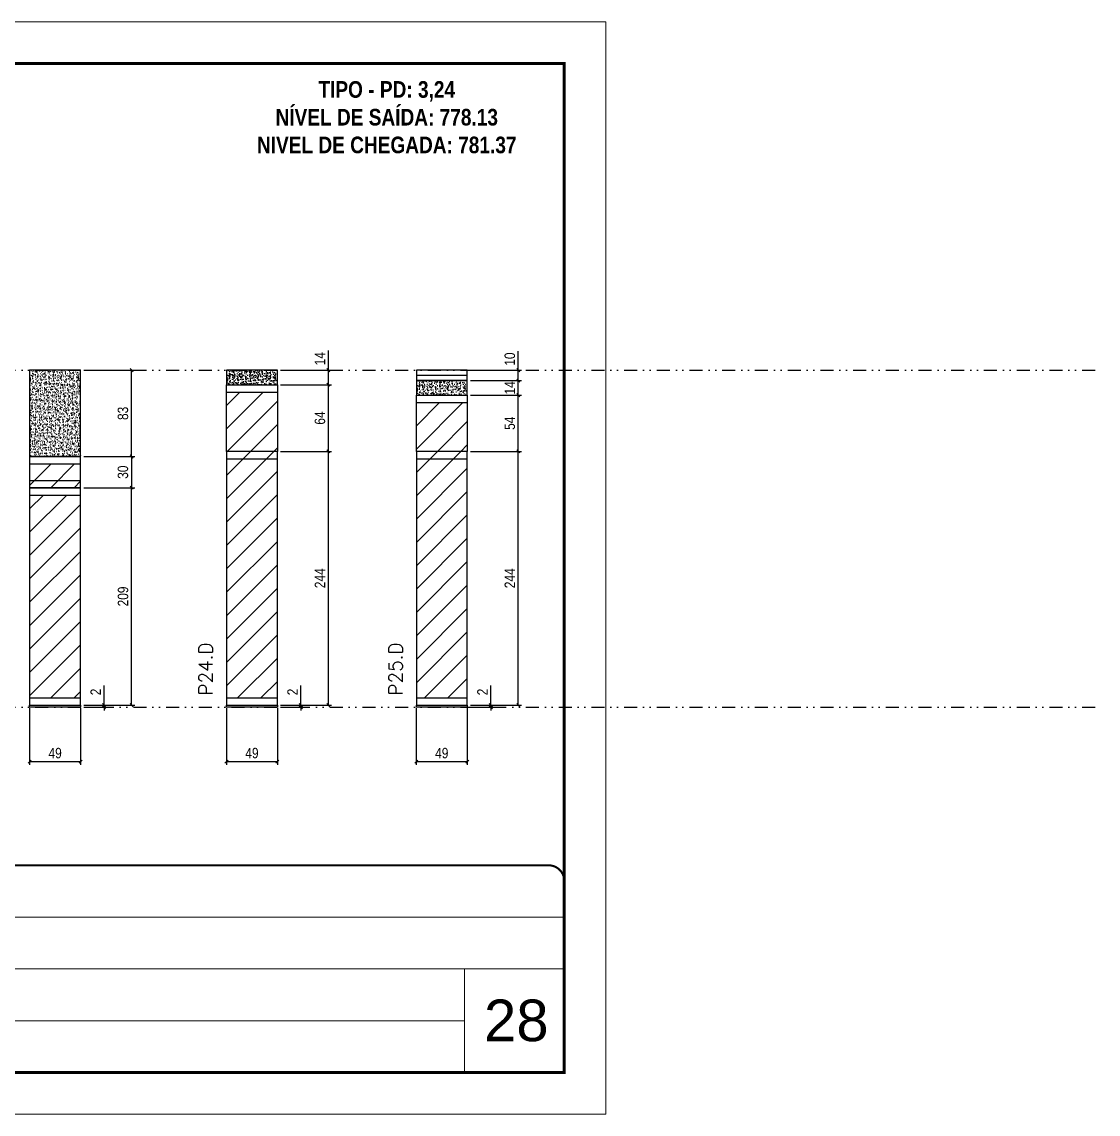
# Model space of a CAD drawing. Extents: x 13770 to 23315, y 867 to 16997.
# Drawn here: x 20078 to 21113, y 8907 to 9957 of the extents above; entities that cross this region are included whole.
import ezdxf

# ---------------------------------------------------------------- set-up
doc = ezdxf.new("R2010")
doc.units = 0
for name, pattern in [('CONTINUO', [0]), ('DASHED', [0.75, 0.5, -0.25]), ('DIVIDE2', [0.625, 0.25, -0.125, 0, -0.125, 0, -0.125])]:
    doc.linetypes.add(name, pattern=pattern)
for name, color, linetype, lineweight in [('CARIMBO', 255, 'Continuous', 9), ('Folhas', 255, 'Continuous', 9), ('Hachura', 251, 'Continuous', 9), ('SARRAFO DE PRESSAO', 251, 'DASHED', 9), ('Texto Seção', 7, 'Continuous', 15)]:
    doc.layers.add(name, color=color, linetype=linetype, lineweight=lineweight)
for name, color, linetype in [('COTA', 241, 'Continuous'), ('NOMENCLATURA', 7, 'Continuous'), ('Nível', 160, 'Continuous'), ('Painéis', 200, 'Continuous'), ('SARR_2.2x7', 40, 'Continuous'), ('SARR_7x10', 140, 'Continuous')]:
    doc.layers.add(name, color=color, linetype=linetype)
doc.styles.add('ARIAL', font='arial.ttf')
doc.styles.add('COTA TECNICA', font='techl___.ttf', dxfattribs={"height": 10})
doc.styles.add('COTA TECNICA-50', font='techl___.ttf', dxfattribs={"height": 10})
doc.styles.add('REGUA-120', font='ROMANS.shx', dxfattribs={"height": 15})
doc.styles.add('ROMANC', font='techb___.ttf', dxfattribs={"height": 2.5})
doc.styles.add('Tecnologia', font='')
doc.styles.get('Tecnologia').set_extended_font_data('Forgotten Futurist')
doc.dimstyles.new('COTA PAINEL-50', dxfattribs={"dimtxt": 10, "dimasz": 3, "dimexe": 3, "dimexo": 3, "dimgap": 3, "dimtad": 1, "dimdec": 1, "dimzin": 12, "dimdsep": 46, "dimtxsty": 'COTA TECNICA-50', "dimblk1": 'OBLIQUE', "dimblk2": 'OBLIQUE', "dimsah": 1, "dimcen": 0.9, "dimclrd": 4, "dimclre": 4, "dimclrt": 240, "dimadec": 1, "dimazin": 3, "dimtfac": 1, "dimtdec": 1, "dimtmove": 0, "dimatfit": 3, "dimfxl": 1, "dimtolj": 1, "dimtzin": 12, "dimarcsym": 0})
doc.dimstyles.new('PAINEL', dxfattribs={"dimtxt": 10, "dimasz": 3, "dimexe": 3, "dimexo": 3, "dimgap": 3, "dimtad": 1, "dimdec": 1, "dimzin": 12, "dimdsep": 46, "dimtxsty": 'COTA TECNICA', "dimblk1": 'OBLIQUE', "dimblk2": 'OBLIQUE', "dimsah": 1, "dimcen": 0.9, "dimclrd": 4, "dimclre": 4, "dimclrt": 240, "dimadec": 1, "dimazin": 3, "dimtfac": 1, "dimtdec": 1, "dimtmove": 0, "dimatfit": 3, "dimfxl": 1, "dimtolj": 1, "dimtzin": 12, "dimarcsym": 0})

# ---------------------------------------------------------------- blocks, each defined once
blk = doc.blocks.new('9999999999')
at = {"color": 30, "linetype": 'CONTINUO'}
for p, q in [((98564.6, 34230.2), (98564.6, 34429.4)), ((98564.6, 34379.6), (99584, 34379.6)), ((98564.6, 34329.8), (99488, 34329.8)), ((99584, 34329.8), (99488, 34329.8)), ((99488, 34329.8), (99488, 34230.2)), ((98564.6, 34280), (99488, 34280))]:
    blk.add_line(p, q, dxfattribs=at)
at = {"color": 30, "linetype": 'CONTINUO', "const_width": 2}
blk.add_lwpolyline([(99584, 34230.2), (99584, 34414.4, 0.414214), (99569, 34429.4), (98229, 34429.4, 0.414214), (98214, 34414.4), (98214, 34245.2, 0.414214), (98229, 34230.2), (99584, 34230.2)], format="xyb", dxfattribs=at)
at = {"layer": 'Folhas'}
blk.add_lwpolyline([(98139, 34190.2), (99624, 34190.2), (99624, 35240.2), (98139, 35240.2)], close=True, dxfattribs=at)
at = {"layer": 'Folhas', "color": 30, "const_width": 3}
blk.add_lwpolyline([(98214, 34230.2), (99584, 34230.2), (99584, 35200.2), (98214, 35200.2)], close=True, dxfattribs=at)
at = {"color": 7, "linetype": 'Continuous', "ltscale": 5, "style": 'ARIAL'}
for s, height, p in [('SCHWARTZ', 15.48, (98837.7, 34393.1)), ('GWT', 15.48, (98837.7, 34343.3)), ('5°PAVIMENTO', 15.483, (98837.7, 34293.5)), ('NOVA SISTEMAS CONSTRUTIVOS', 11.059, (98263.2, 34267.2)), ('PILARES', 15.48, (98837.7, 34243.7))]:
    blk.add_text(s, height=height, dxfattribs=at).set_placement(p)
at = {"layer": 'Folhas', "color": 7, "style": 'Tecnologia', "width": 1.5}
for s, p in [('CLIENTE:', (98573.7, 34397.2)), ('OBRA:', (98573.7, 34347.3)), ('PAVIMENTO:', (98573.7, 34297.5)), ('PROJETO:', (98573.7, 34247.7))]:
    blk.add_text(s, height=14, dxfattribs=at).set_placement(p)
blk = doc.blocks.new('_Oblique')
at = {"color": 0, "linetype": 'ByBlock', "lineweight": -2}
blk.add_line((-0.5, -0.5), (0.5, 0.5), dxfattribs=at)
blk = doc.blocks.new('*D516')
at = {"layer": 'COTA', "color": 4, "lineweight": -2, "transparency": 16777216}
for p, q in [((20085.6, 9297.2), (20085.6, 9243)), ((20134.6, 9297.2), (20134.6, 9243)), ((20085.6, 9246), (20134.6, 9246))]:
    blk.add_line(p, q, dxfattribs=at)
at = {"layer": 'Defpoints', "color": 0, "transparency": 16777216}
for p in [(20085.6, 9300.2), (20134.6, 9300.2), (20134.6, 9246)]:
    blk.add_point(p, dxfattribs=at)
at = {"layer": 'COTA', "color": 4, "lineweight": -2, "transparency": 16777216, "xscale": 3, "yscale": 3, "zscale": 3, "rotation": 180}
blk.add_blockref('_Oblique', (20085.6, 9246), dxfattribs=at)
at = {"layer": 'COTA', "color": 4, "lineweight": -2, "transparency": 16777216, "xscale": 3, "yscale": 3, "zscale": 3}
blk.add_blockref('_Oblique', (20134.6, 9246), dxfattribs=at)
at = {"layer": 'COTA', "color": 240, "transparency": 16777216, "insert": (20110.1, 9254.1), "char_height": 10, "attachment_point": 5, "style": 'COTA TECNICA'}
blk.add_mtext('\\A1;49', dxfattribs=at)
blk = doc.blocks.new('*D517')
at = {"layer": 'COTA', "color": 4, "lineweight": -2, "transparency": 16777216}
for p, q in [((20157.1, 9300.2), (20157.1, 9319)), ((20137.6, 9300.2), (20160.1, 9300.2)), ((20137.6, 9298.2), (20160.1, 9298.2)), ((20157.1, 9298.2), (20157.1, 9300.2)), ((20157.1, 9298.2), (20157.1, 9295.2))]:
    blk.add_line(p, q, dxfattribs=at)
at = {"layer": 'Defpoints', "color": 0, "transparency": 16777216}
for p in [(20134.6, 9300.2), (20134.6, 9298.2), (20157.1, 9298.2)]:
    blk.add_point(p, dxfattribs=at)
at = {"layer": 'COTA', "color": 4, "lineweight": -2, "transparency": 16777216, "xscale": 3, "yscale": 3, "zscale": 3}
for p, rotation in [((20157.1, 9300.2), 270), ((20157.1, 9298.2), 90)]:
    blk.add_blockref('_Oblique', p, dxfattribs=dict(at, rotation=rotation))
at = {"layer": 'COTA', "color": 240, "transparency": 16777216, "insert": (20149.1, 9312.9), "char_height": 10, "attachment_point": 5, "rotation": 90, "style": 'COTA TECNICA-50'}
blk.add_mtext('\\A1;2', dxfattribs=at)
blk = doc.blocks.new('*D518')
at = {"layer": 'COTA', "color": 4, "lineweight": -2, "transparency": 16777216}
for p, q in [((20137.6, 9622.2), (20186.6, 9622.2)), ((20183.6, 9539.2), (20183.6, 9622.2)), ((20137.6, 9539.2), (20186.6, 9539.2))]:
    blk.add_line(p, q, dxfattribs=at)
at = {"layer": 'Defpoints', "color": 0, "transparency": 16777216}
for p in [(20134.6, 9622.2), (20183.6, 9622.2), (20134.6, 9539.2)]:
    blk.add_point(p, dxfattribs=at)
at = {"layer": 'COTA', "color": 4, "lineweight": -2, "transparency": 16777216, "xscale": 3, "yscale": 3, "zscale": 3}
for p, rotation in [((20183.6, 9622.2), 90), ((20183.6, 9539.2), 270)]:
    blk.add_blockref('_Oblique', p, dxfattribs=dict(at, rotation=rotation))
at = {"layer": 'COTA', "color": 240, "transparency": 16777216, "insert": (20175.3, 9580.7), "char_height": 10, "attachment_point": 5, "rotation": 90, "style": 'COTA TECNICA'}
blk.add_mtext('\\A1;83', dxfattribs=at)
blk = doc.blocks.new('*D523')
at = {"layer": 'COTA', "color": 4, "lineweight": -2, "transparency": 16777216}
for p, q in [((20137.6, 9509.2), (20186.6, 9509.2)), ((20183.6, 9300.2), (20183.6, 9509.2)), ((20137.6, 9300.2), (20186.6, 9300.2))]:
    blk.add_line(p, q, dxfattribs=at)
at = {"layer": 'Defpoints', "color": 0, "transparency": 16777216}
for p in [(20134.6, 9509.2), (20183.6, 9509.2), (20134.6, 9300.2)]:
    blk.add_point(p, dxfattribs=at)
at = {"layer": 'COTA', "color": 4, "lineweight": -2, "transparency": 16777216, "xscale": 3, "yscale": 3, "zscale": 3}
for p, rotation in [((20183.6, 9509.2), 90), ((20183.6, 9300.2), 270)]:
    blk.add_blockref('_Oblique', p, dxfattribs=dict(at, rotation=rotation))
at = {"layer": 'COTA', "color": 240, "transparency": 16777216, "insert": (20175.4, 9404.7), "char_height": 10, "attachment_point": 5, "rotation": 90, "style": 'COTA TECNICA'}
blk.add_mtext('\\A1;209', dxfattribs=at)
blk = doc.blocks.new('*D519')
at = {"layer": 'COTA', "color": 4, "lineweight": -2, "transparency": 16777216}
for p, q in [((20274.8, 9297.2), (20274.8, 9243)), ((20323.8, 9297.2), (20323.8, 9243)), ((20274.8, 9246), (20323.8, 9246))]:
    blk.add_line(p, q, dxfattribs=at)
at = {"layer": 'Defpoints', "color": 0, "transparency": 16777216}
for p in [(20274.8, 9300.2), (20323.8, 9300.2), (20323.8, 9246)]:
    blk.add_point(p, dxfattribs=at)
at = {"layer": 'COTA', "color": 4, "lineweight": -2, "transparency": 16777216, "xscale": 3, "yscale": 3, "zscale": 3, "rotation": 180}
blk.add_blockref('_Oblique', (20274.8, 9246), dxfattribs=at)
at = {"layer": 'COTA', "color": 4, "lineweight": -2, "transparency": 16777216, "xscale": 3, "yscale": 3, "zscale": 3}
blk.add_blockref('_Oblique', (20323.8, 9246), dxfattribs=at)
at = {"layer": 'COTA', "color": 240, "transparency": 16777216, "insert": (20299.3, 9254.1), "char_height": 10, "attachment_point": 5, "style": 'COTA TECNICA'}
blk.add_mtext('\\A1;49', dxfattribs=at)
blk = doc.blocks.new('*D520')
at = {"layer": 'COTA', "color": 4, "lineweight": -2, "transparency": 16777216}
for p, q in [((20346.3, 9300.2), (20346.3, 9319)), ((20326.8, 9300.2), (20349.3, 9300.2)), ((20326.8, 9298.2), (20349.3, 9298.2)), ((20346.3, 9298.2), (20346.3, 9300.2)), ((20346.3, 9298.2), (20346.3, 9295.2))]:
    blk.add_line(p, q, dxfattribs=at)
at = {"layer": 'Defpoints', "color": 0, "transparency": 16777216}
for p in [(20323.8, 9300.2), (20323.8, 9298.2), (20346.3, 9298.2)]:
    blk.add_point(p, dxfattribs=at)
at = {"layer": 'COTA', "color": 4, "lineweight": -2, "transparency": 16777216, "xscale": 3, "yscale": 3, "zscale": 3}
for p, rotation in [((20346.3, 9300.2), 270), ((20346.3, 9298.2), 90)]:
    blk.add_blockref('_Oblique', p, dxfattribs=dict(at, rotation=rotation))
at = {"layer": 'COTA', "color": 240, "transparency": 16777216, "insert": (20338.3, 9312.9), "char_height": 10, "attachment_point": 5, "rotation": 90, "style": 'COTA TECNICA-50'}
blk.add_mtext('\\A1;2', dxfattribs=at)
blk = doc.blocks.new('*D521')
at = {"layer": 'COTA', "color": 4, "lineweight": -2, "transparency": 16777216}
for p, q in [((20372.8, 9622.2), (20372.8, 9641.3)), ((20326.8, 9622.2), (20375.8, 9622.2)), ((20372.8, 9608.2), (20372.8, 9622.2)), ((20326.8, 9608.2), (20375.8, 9608.2))]:
    blk.add_line(p, q, dxfattribs=at)
at = {"layer": 'Defpoints', "color": 0, "transparency": 16777216}
for p in [(20323.8, 9622.2), (20372.8, 9622.2), (20323.8, 9608.2)]:
    blk.add_point(p, dxfattribs=at)
at = {"layer": 'COTA', "color": 4, "lineweight": -2, "transparency": 16777216, "xscale": 3, "yscale": 3, "zscale": 3}
for p, rotation in [((20372.8, 9622.2), 90), ((20372.8, 9608.2), 270)]:
    blk.add_blockref('_Oblique', p, dxfattribs=dict(at, rotation=rotation))
at = {"layer": 'COTA', "color": 240, "transparency": 16777216, "insert": (20364.7, 9633.2), "char_height": 10, "attachment_point": 5, "rotation": 90, "style": 'COTA TECNICA'}
blk.add_mtext('\\A1;14', dxfattribs=at)
blk = doc.blocks.new('*D524')
at = {"layer": 'COTA', "color": 4, "lineweight": -2, "transparency": 16777216}
for p, q in [((20326.8, 9544.2), (20375.8, 9544.2)), ((20372.8, 9300.2), (20372.8, 9544.2)), ((20326.8, 9300.2), (20375.8, 9300.2))]:
    blk.add_line(p, q, dxfattribs=at)
at = {"layer": 'Defpoints', "color": 0, "transparency": 16777216}
for p in [(20323.8, 9544.2), (20372.8, 9544.2), (20323.8, 9300.2)]:
    blk.add_point(p, dxfattribs=at)
at = {"layer": 'COTA', "color": 4, "lineweight": -2, "transparency": 16777216, "xscale": 3, "yscale": 3, "zscale": 3}
for p, rotation in [((20372.8, 9544.2), 90), ((20372.8, 9300.2), 270)]:
    blk.add_blockref('_Oblique', p, dxfattribs=dict(at, rotation=rotation))
at = {"layer": 'COTA', "color": 240, "transparency": 16777216, "insert": (20364.7, 9422.2), "char_height": 10, "attachment_point": 5, "rotation": 90, "style": 'COTA TECNICA'}
blk.add_mtext('\\A1;244', dxfattribs=at)
blk = doc.blocks.new('*D888')
at = {"layer": 'COTA', "color": 4, "lineweight": -2, "transparency": 16777216}
for p, q in [((20326.8, 9608.2), (20375.8, 9608.2)), ((20372.8, 9544.2), (20372.8, 9608.2)), ((20326.8, 9544.2), (20375.8, 9544.2))]:
    blk.add_line(p, q, dxfattribs=at)
at = {"layer": 'Defpoints', "color": 0, "transparency": 16777216}
for p in [(20323.8, 9608.2), (20372.8, 9608.2), (20323.8, 9544.2)]:
    blk.add_point(p, dxfattribs=at)
at = {"layer": 'COTA', "color": 4, "lineweight": -2, "transparency": 16777216, "xscale": 3, "yscale": 3, "zscale": 3}
for p, rotation in [((20372.8, 9608.2), 90), ((20372.8, 9544.2), 270)]:
    blk.add_blockref('_Oblique', p, dxfattribs=dict(at, rotation=rotation))
at = {"layer": 'COTA', "color": 240, "transparency": 16777216, "insert": (20364.7, 9576.2), "char_height": 10, "attachment_point": 5, "rotation": 90, "style": 'COTA TECNICA'}
blk.add_mtext('\\A1;64', dxfattribs=at)
blk = doc.blocks.new('*D889')
at = {"layer": 'COTA', "color": 4, "lineweight": -2, "transparency": 16777216}
for p, q in [((20137.6, 9539.2), (20186.6, 9539.2)), ((20183.6, 9539.2), (20183.6, 9509.2)), ((20137.6, 9509.2), (20186.6, 9509.2))]:
    blk.add_line(p, q, dxfattribs=at)
at = {"layer": 'Defpoints', "color": 0, "transparency": 16777216}
for p in [(20134.6, 9539.2), (20134.6, 9509.2), (20183.6, 9509.2)]:
    blk.add_point(p, dxfattribs=at)
at = {"layer": 'COTA', "color": 4, "lineweight": -2, "transparency": 16777216, "xscale": 3, "yscale": 3, "zscale": 3}
for p, rotation in [((20183.6, 9539.2), 90), ((20183.6, 9509.2), 270)]:
    blk.add_blockref('_Oblique', p, dxfattribs=dict(at, rotation=rotation))
at = {"layer": 'COTA', "color": 240, "transparency": 16777216, "insert": (20175.3, 9524.2), "char_height": 10, "attachment_point": 5, "rotation": 90, "style": 'COTA TECNICA'}
blk.add_mtext('\\A1;30', dxfattribs=at)
blk = doc.blocks.new('*D1867')
at = {"layer": 'COTA', "color": 4, "lineweight": -2, "transparency": 16777216}
for p, q in [((20457.3, 9297.2), (20457.3, 9243)), ((20506.3, 9297.2), (20506.3, 9243)), ((20457.3, 9246), (20506.3, 9246))]:
    blk.add_line(p, q, dxfattribs=at)
at = {"layer": 'Defpoints', "color": 0, "transparency": 16777216}
for p in [(20457.3, 9300.2), (20506.3, 9300.2), (20506.3, 9246)]:
    blk.add_point(p, dxfattribs=at)
at = {"layer": 'COTA', "color": 4, "lineweight": -2, "transparency": 16777216, "xscale": 3, "yscale": 3, "zscale": 3, "rotation": 180}
blk.add_blockref('_Oblique', (20457.3, 9246), dxfattribs=at)
at = {"layer": 'COTA', "color": 4, "lineweight": -2, "transparency": 16777216, "xscale": 3, "yscale": 3, "zscale": 3}
blk.add_blockref('_Oblique', (20506.3, 9246), dxfattribs=at)
at = {"layer": 'COTA', "color": 240, "transparency": 16777216, "insert": (20481.8, 9254.1), "char_height": 10, "attachment_point": 5, "style": 'COTA TECNICA'}
blk.add_mtext('\\A1;49', dxfattribs=at)
blk = doc.blocks.new('*D1868')
at = {"layer": 'COTA', "color": 4, "lineweight": -2, "transparency": 16777216}
for p, q in [((20528.9, 9300.2), (20528.9, 9319)), ((20509.3, 9300.2), (20531.9, 9300.2)), ((20509.3, 9298.2), (20531.9, 9298.2)), ((20528.9, 9298.2), (20528.9, 9300.2)), ((20528.9, 9298.2), (20528.9, 9295.2))]:
    blk.add_line(p, q, dxfattribs=at)
at = {"layer": 'Defpoints', "color": 0, "transparency": 16777216}
for p in [(20506.3, 9300.2), (20506.3, 9298.2), (20528.9, 9298.2)]:
    blk.add_point(p, dxfattribs=at)
at = {"layer": 'COTA', "color": 4, "lineweight": -2, "transparency": 16777216, "xscale": 3, "yscale": 3, "zscale": 3}
for p, rotation in [((20528.9, 9300.2), 270), ((20528.9, 9298.2), 90)]:
    blk.add_blockref('_Oblique', p, dxfattribs=dict(at, rotation=rotation))
at = {"layer": 'COTA', "color": 240, "transparency": 16777216, "insert": (20520.9, 9312.9), "char_height": 10, "attachment_point": 5, "rotation": 90, "style": 'COTA TECNICA-50'}
blk.add_mtext('\\A1;2', dxfattribs=at)
blk = doc.blocks.new('*D1869')
at = {"layer": 'COTA', "color": 4, "lineweight": -2, "transparency": 16777216}
for p, q in [((20509.3, 9612.2), (20558.3, 9612.2)), ((20555.3, 9598.2), (20555.3, 9612.2)), ((20509.3, 9598.2), (20558.3, 9598.2))]:
    blk.add_line(p, q, dxfattribs=at)
at = {"layer": 'Defpoints', "color": 0, "transparency": 16777216}
for p in [(20506.3, 9612.2), (20555.3, 9612.2), (20506.3, 9598.2)]:
    blk.add_point(p, dxfattribs=at)
at = {"layer": 'COTA', "color": 4, "lineweight": -2, "transparency": 16777216, "xscale": 3, "yscale": 3, "zscale": 3}
for p, rotation in [((20555.3, 9612.2), 90), ((20555.3, 9598.2), 270)]:
    blk.add_blockref('_Oblique', p, dxfattribs=dict(at, rotation=rotation))
at = {"layer": 'COTA', "color": 240, "transparency": 16777216, "insert": (20547.2, 9605.2), "char_height": 10, "attachment_point": 5, "rotation": 90, "style": 'COTA TECNICA'}
blk.add_mtext('\\A1;14', dxfattribs=at)
blk = doc.blocks.new('*D1871')
at = {"layer": 'COTA', "color": 4, "lineweight": -2, "transparency": 16777216}
for p, q in [((20509.3, 9544.2), (20558.3, 9544.2)), ((20555.3, 9300.2), (20555.3, 9544.2)), ((20509.3, 9300.2), (20558.3, 9300.2))]:
    blk.add_line(p, q, dxfattribs=at)
at = {"layer": 'Defpoints', "color": 0, "transparency": 16777216}
for p in [(20506.3, 9544.2), (20555.3, 9544.2), (20506.3, 9300.2)]:
    blk.add_point(p, dxfattribs=at)
at = {"layer": 'COTA', "color": 4, "lineweight": -2, "transparency": 16777216, "xscale": 3, "yscale": 3, "zscale": 3}
for p, rotation in [((20555.3, 9544.2), 90), ((20555.3, 9300.2), 270)]:
    blk.add_blockref('_Oblique', p, dxfattribs=dict(at, rotation=rotation))
at = {"layer": 'COTA', "color": 240, "transparency": 16777216, "insert": (20547.2, 9422.2), "char_height": 10, "attachment_point": 5, "rotation": 90, "style": 'COTA TECNICA'}
blk.add_mtext('\\A1;244', dxfattribs=at)
blk = doc.blocks.new('*D1870')
at = {"layer": 'COTA', "color": 4, "lineweight": -2, "transparency": 16777216}
for p, q in [((20509.3, 9598.2), (20558.3, 9598.2)), ((20555.3, 9544.2), (20555.3, 9598.2)), ((20509.3, 9544.2), (20558.3, 9544.2))]:
    blk.add_line(p, q, dxfattribs=at)
at = {"layer": 'Defpoints', "color": 0, "transparency": 16777216}
for p in [(20506.3, 9598.2), (20555.3, 9598.2), (20506.3, 9544.2)]:
    blk.add_point(p, dxfattribs=at)
at = {"layer": 'COTA', "color": 4, "lineweight": -2, "transparency": 16777216, "xscale": 3, "yscale": 3, "zscale": 3}
for p, rotation in [((20555.3, 9598.2), 90), ((20555.3, 9544.2), 270)]:
    blk.add_blockref('_Oblique', p, dxfattribs=dict(at, rotation=rotation))
at = {"layer": 'COTA', "color": 240, "transparency": 16777216, "insert": (20547.2, 9571.2), "char_height": 10, "attachment_point": 5, "rotation": 90, "style": 'COTA TECNICA'}
blk.add_mtext('\\A1;54', dxfattribs=at)
blk = doc.blocks.new('*D1872')
at = {"layer": 'COTA', "color": 4, "lineweight": -2, "transparency": 16777216}
for p, q in [((20555.3, 9622.2), (20555.3, 9640.6)), ((20509.3, 9622.2), (20558.3, 9622.2)), ((20555.3, 9612.2), (20555.3, 9622.2)), ((20509.3, 9612.2), (20558.3, 9612.2))]:
    blk.add_line(p, q, dxfattribs=at)
at = {"layer": 'Defpoints', "color": 0, "transparency": 16777216}
for p in [(20506.3, 9622.2), (20555.3, 9622.2), (20506.3, 9612.2)]:
    blk.add_point(p, dxfattribs=at)
at = {"layer": 'COTA', "color": 4, "lineweight": -2, "transparency": 16777216, "xscale": 3, "yscale": 3, "zscale": 3}
for p, rotation in [((20555.3, 9622.2), 90), ((20555.3, 9612.2), 270)]:
    blk.add_blockref('_Oblique', p, dxfattribs=dict(at, rotation=rotation))
at = {"layer": 'COTA', "color": 240, "transparency": 16777216, "insert": (20547.2, 9632.9), "char_height": 10, "attachment_point": 5, "rotation": 90, "style": 'COTA TECNICA'}
blk.add_mtext('\\A1;10', dxfattribs=at)

msp = doc.modelspace()

# ---------------------------------------------------------------- hatches: boundary and pattern name
at = {"layer": 'COTA'}
h = msp.add_hatch(dxfattribs=at)
h.set_pattern_fill('AR-CONC', color=256, scale=0.03)
h.set_pattern_definition([(50, (632.4714, -5773.8755), (5.4655401, -0.4781726), [0.5715, -6.2865]), (355, (632.4714, -5773.8755), (-1.0573026, 5.7317054), [0.4572, -5.0292175]), (100.451445, (632.927, -5773.9154), (4.4082374, 5.2535326), [0.4857003, -5.3427073]), (46.1842, (632.4714, -5772.3515), (8.1323712, -1.2612698), [0.85725, -9.42975]), (96.635558, (633.149, -5772.457), (7.122124, 7.4227837), [0.7285507, -8.0140682]), (351.18415, (632.471, -5772.3515), (7.122124, 7.4227837), [0.685799, -7.543792]), (21, (633.2334, -5772.7325), (4.5484317, -3.06795595), [0.5715, -6.2865]), (326, (633.2334, -5772.7325), (1.8540609, 5.525639), [0.4572, -5.0292]), (71.451445, (633.6124, -5772.988), (6.4024926, 2.4576831), [0.4857003, -5.3426981]), (37.5, (632.4714, -5773.8755), (0.0926581, 2.53665117), [0, -4.96824, 0, -5.1054, 0, -5.04825]), (7.5, (632.4714, -5773.8755), (2.00458988, 3.00541724), [0, -2.91084, 0, -4.85394, 0, -1.92405]), (327.5, (630.7721, -5773.8755), (4.06771786, -0.17186232), [0, -1.905, 0, -5.9436, 0, -7.8867]), (317.5, (630.01, -5773.8755), (4.44387544, 0.76279473), [0, -2.4765, 0, -3.94716, 0, -5.6007])])
h.paths.add_polyline_path([(20134.58, 9539.15), (20134.58, 9622.15), (20085.58, 9622.15), (20085.58, 9539.15)])
h = msp.add_hatch(dxfattribs=at)
h.set_pattern_fill('AR-CONC', color=256, scale=0.03)
h.set_pattern_definition([(50, (821.6995, -5773.8755), (5.4655401, -0.4781726), [0.5715, -6.2865]), (355, (821.6995, -5773.8755), (-1.0573026, 5.7317054), [0.4572, -5.0292175]), (100.451445, (822.155, -5773.9154), (4.4082374, 5.2535326), [0.4857003, -5.3427073]), (46.1842, (821.6995, -5772.3515), (8.1323712, -1.2612698), [0.85725, -9.42975]), (96.635558, (822.377, -5772.457), (7.122124, 7.4227837), [0.7285507, -8.0140682]), (351.18415, (821.6995, -5772.3515), (7.122124, 7.4227837), [0.685799, -7.543792]), (21, (822.4615, -5772.7325), (4.5484317, -3.06795595), [0.5715, -6.2865]), (326, (822.4615, -5772.7325), (1.8540609, 5.525639), [0.4572, -5.0292]), (71.451445, (822.8405, -5772.988), (6.4024926, 2.4576831), [0.4857003, -5.3426981]), (37.5, (821.6995, -5773.8755), (0.0926581, 2.53665117), [0, -4.96824, 0, -5.1054, 0, -5.04825]), (7.5, (821.6995, -5773.8755), (2.00458988, 3.00541724), [0, -2.91084, 0, -4.85394, 0, -1.92405]), (327.5, (820.0002, -5773.8755), (4.06771786, -0.17186232), [0, -1.905, 0, -5.9436, 0, -7.8867]), (317.5, (819.2382, -5773.8755), (4.44387544, 0.76279473), [0, -2.4765, 0, -3.94716, 0, -5.6007])])
h.paths.add_polyline_path([(20323.8, 9608.15), (20323.8, 9622.15), (20274.8, 9622.15), (20274.8, 9608.15)])
h = msp.add_hatch(dxfattribs=at)
h.set_pattern_fill('AR-CONC', color=256, scale=0.03)
h.set_pattern_definition([(50, (1004.2348, -5783.8755), (5.4655401, -0.4781726), [0.5715, -6.2865]), (355, (1004.235, -5783.8755), (-1.0573026, 5.7317054), [0.4572, -5.0292175]), (100.451445, (1004.69, -5783.9154), (4.4082374, 5.2535326), [0.4857003, -5.3427073]), (46.1842, (1004.235, -5782.3515), (8.1323712, -1.2612698), [0.85725, -9.42975]), (96.635558, (1004.9125, -5782.457), (7.122124, 7.4227837), [0.7285507, -8.0140682]), (351.18415, (1004.235, -5782.3515), (7.122124, 7.4227837), [0.685799, -7.543792]), (21, (1004.9968, -5782.7325), (4.5484317, -3.06795595), [0.5715, -6.2865]), (326, (1004.997, -5782.7325), (1.8540609, 5.525639), [0.4572, -5.0292]), (71.451445, (1005.376, -5782.988), (6.4024926, 2.4576831), [0.4857003, -5.3426981]), (37.5, (1004.2348, -5783.8755), (0.0926581, 2.53665117), [0, -4.96824, 0, -5.1054, 0, -5.04825]), (7.5, (1004.2348, -5783.8755), (2.00458988, 3.00541724), [0, -2.91084, 0, -4.85394, 0, -1.92405]), (327.5, (1002.5355, -5783.8755), (4.06771786, -0.17186232), [0, -1.905, 0, -5.9436, 0, -7.8867]), (317.5, (1001.7735, -5783.8755), (4.44387544, 0.76279473), [0, -2.4765, 0, -3.94716, 0, -5.6007])])
h.paths.add_polyline_path([(20506.34, 9598.15), (20506.34, 9612.15), (20457.34, 9612.15), (20457.34, 9598.15)])
at = {"layer": 'Hachura', "linetype": 'ByBlock'}
h = msp.add_hatch(dxfattribs=at)
h.set_pattern_fill('ANSI31', color=256, scale=5)
h.paths.add_polyline_path([(19710.26, 9539.15), (19710.26, 9569.15), (19648.26, 9569.15), (19648.26, 9539.15)])
h.paths.add_polyline_path([(19931.94, 9539.15), (19931.94, 9569.15), (19869.94, 9569.15), (19869.94, 9539.15)])
h.paths.add_polyline_path([(20085.58, 9516.15), (20085.58, 9509.15), (20134.58, 9509.15), (20134.58, 9516.15)])
h.paths.add_polyline_path([(20134.58, 9516.15), (20134.58, 9532.15), (20085.58, 9532.15), (20085.58, 9516.15)])
h.paths.add_polyline_path([(20323.8, 9601.15), (20274.8, 9601.15), (20274.8, 9544.15), (20323.8, 9544.15)])
h.paths.add_polyline_path([(20457.34, 9591.15), (20457.34, 9544.15), (20506.34, 9544.15), (20506.34, 9591.15)])
h = msp.add_hatch(dxfattribs=at)
h.set_pattern_fill('ANSI31', color=256, scale=5)
h.paths.add_polyline_path([(20323.8, 9544.15), (20274.8, 9544.15), (20274.8, 9307.15), (20323.8, 9307.15)])
h = msp.add_hatch(dxfattribs=at)
h.set_pattern_fill('ANSI31', color=256, scale=5)
h.paths.add_polyline_path([(20506.34, 9544.15), (20457.34, 9544.15), (20457.34, 9307.15), (20506.34, 9307.15)])
h = msp.add_hatch(dxfattribs=at)
h.set_pattern_fill('ANSI31', color=256, scale=5)
h.paths.add_polyline_path([(20085.58, 9307.15), (20134.58, 9307.15), (20134.58, 9502.15), (20085.58, 9502.15)])

# ---------------------------------------------------------------- linework, layer by layer
at = {"layer": 'COTA'}
for points in [[(20085.58, 9539.15), (20134.58, 9539.15), (20134.58, 9622.15), (20085.58, 9622.15)], [(20274.8, 9608.15), (20323.8, 9608.15), (20323.8, 9622.15), (20274.8, 9622.15)], [(20457.34, 9598.15), (20506.34, 9598.15), (20506.34, 9612.15), (20457.34, 9612.15)]]:
    msp.add_lwpolyline(points, close=True, dxfattribs=at)
at = {"layer": 'Nível', "color": 4, "linetype": 'DIVIDE2', "ltscale": 50}
for p, q in [((13769.54, 9622.15), (21112.79, 9622.15)), ((13769.54, 9298.15), (21112.79, 9298.15))]:
    msp.add_line(p, q, dxfattribs=at)
at = {"layer": 'Painéis'}
for points in [[(20457.34, 9612.15), (20506.34, 9612.15), (20506.34, 9622.15), (20457.34, 9622.15)], [(20274.8, 9608.15), (20323.8, 9608.15), (20323.8, 9544.15), (20274.8, 9544.15)], [(20457.34, 9598.15), (20506.34, 9598.15), (20506.34, 9544.15), (20457.34, 9544.15)], [(20085.58, 9509.15), (20134.58, 9509.15), (20134.58, 9539.15), (20085.58, 9539.15)], [(20274.8, 9300.15), (20323.8, 9300.15), (20323.8, 9544.15), (20274.8, 9544.15)], [(20457.34, 9300.15), (20506.34, 9300.15), (20506.34, 9544.15), (20457.34, 9544.15)], [(20085.58, 9300.15), (20134.58, 9300.15), (20134.58, 9509.15), (20085.58, 9509.15)], [(20085.58, 9300.15), (20134.58, 9300.15), (20134.58, 9298.15), (20085.58, 9298.15)], [(20274.8, 9300.15), (20323.8, 9300.15), (20323.8, 9298.15), (20274.8, 9298.15)], [(20457.34, 9300.15), (20506.34, 9300.15), (20506.34, 9298.15), (20457.34, 9298.15)]]:
    msp.add_lwpolyline(points, close=True, dxfattribs=at)
at = {"layer": 'SARR_2.2x7', "linetype": 'ByBlock'}
for p, q in [((20274.8, 9601.15), (20323.8, 9601.15)), ((20457.34, 9591.15), (20506.34, 9591.15)), ((20274.8, 9537.15), (20323.8, 9537.15)), ((20457.34, 9537.15), (20506.34, 9537.15)), ((20085.58, 9532.15), (20134.58, 9532.15)), ((20085.58, 9516.15), (20134.58, 9516.15)), ((20085.58, 9502.15), (20134.58, 9502.15)), ((20085.58, 9307.15), (20134.58, 9307.15)), ((20274.8, 9307.15), (20323.8, 9307.15)), ((20457.34, 9307.15), (20506.34, 9307.15))]:
    msp.add_line(p, q, dxfattribs=at)
at = {"layer": 'SARR_7x10'}
msp.add_line((20506.34, 9617.15), (20457.34, 9617.15), dxfattribs=at)

# ---------------------------------------------------------------- block references
at = {"layer": 'SARRAFO DE PRESSAO', "color": 6, "linetype": 'ByBlock'}
msp.add_blockref('9999999999', (-78984.48, -25283.14), dxfattribs=at)

# ---------------------------------------------------------------- texts
at = {"layer": 'CARIMBO', "style": 'ARIAL'}
msp.add_text('28', height=40, dxfattribs=at).set_placement((20522.36, 8977.21))
at = {"layer": 'NOMENCLATURA', "color": 2, "insert": (20428.88, 9900.1), "char_height": 16, "attachment_point": 2, "style": 'ROMANC'}
msp.add_mtext_dynamic_manual_height_columns('TIPO - PD: 3,24\\PNÍVEL DE SAÍDA: 778.13\\PNIVEL DE CHEGADA: 781.37', width=376.0554, gutter_width=1, heights=[0], dxfattribs=at)
at = {"layer": 'Texto Seção', "char_height": 13, "width": 285.3299, "attachment_point": 7, "rotation": 90, "style": 'REGUA-120'}
for s, insert in [('P24.D', (20261.33, 9309.4)), ('P25.D', (20443.87, 9309.4))]:
    msp.add_mtext(s, dxfattribs=dict(at, insert=insert))

# ---------------------------------------------------------------- dimensions: what is measured, and where the dimension line sits
at = {"layer": 'COTA'}
for base, p1, p2, picture, middle in [((20372.79, 9622.15), (20323.8, 9608.15), (20323.8, 9622.15), '*D521', (20364.71, 9633.21)), ((20555.32, 9622.15), (20506.34, 9612.15), (20506.34, 9622.15), '*D1872', (20547.22, 9632.87)), ((20183.56, 9622.15), (20134.58, 9539.15), (20134.58, 9622.15), '*D518', (20175.32, 9580.65)), ((20372.79, 9608.15), (20323.8, 9544.15), (20323.8, 9608.15), '*D888', (20364.68, 9576.15)), ((20555.32, 9598.15), (20506.34, 9544.15), (20506.34, 9598.15), '*D1870', (20547.21, 9571.15)), ((20372.79, 9544.15), (20323.8, 9300.15), (20323.8, 9544.15), '*D524', (20364.71, 9422.15)), ((20555.32, 9544.15), (20506.34, 9300.15), (20506.34, 9544.15), '*D1871', (20547.25, 9422.15)), ((20183.56, 9509.15), (20134.58, 9539.15), (20134.58, 9509.15), '*D889', (20175.34, 9524.15)), ((20183.56, 9509.15), (20134.58, 9300.15), (20134.58, 9509.15), '*D523', (20175.43, 9404.65))]:
    dim = msp.add_linear_dim(base=base, p1=p1, p2=p2, angle=90, dimstyle='PAINEL', dxfattribs=at)
    dim.commit()
    dim.dimension.update_dxf_attribs({"geometry": picture, "text_midpoint": middle})
for base, p1, p2, dimstyle, picture, middle in [((20555.32, 9612.15), (20506.34, 9598.15), (20506.34, 9612.15), 'PAINEL', '*D1869', (20555.32, 9605.15)), ((20157.1, 9298.15), (20134.58, 9300.15), (20134.58, 9298.15), 'COTA PAINEL-50', '*D517', (20157.1, 9312.9)), ((20346.33, 9298.15), (20323.8, 9300.15), (20323.8, 9298.15), 'COTA PAINEL-50', '*D520', (20346.33, 9312.9)), ((20528.86, 9298.15), (20506.34, 9300.15), (20506.34, 9298.15), 'COTA PAINEL-50', '*D1868', (20528.86, 9312.9))]:
    dim = msp.add_linear_dim(base=base, p1=p1, p2=p2, angle=90, dimstyle=dimstyle, dxfattribs=at)
    dim.commit()
    dim.dimension.update_dxf_attribs({"geometry": picture, "text_midpoint": middle, "dimtype": 160})
for base, p1, p2, picture, middle in [((20134.58, 9245.98), (20085.58, 9300.15), (20134.58, 9300.15), '*D516', (20110.08, 9254.08)), ((20323.8, 9245.98), (20274.8, 9300.15), (20323.8, 9300.15), '*D519', (20299.3, 9254.08)), ((20506.34, 9245.98), (20457.34, 9300.15), (20506.34, 9300.15), '*D1867', (20481.84, 9254.08))]:
    dim = msp.add_linear_dim(base=base, p1=p1, p2=p2, dimstyle='PAINEL', override={"dimarcsym": 2}, dxfattribs=at)
    dim.commit()
    dim.dimension.update_dxf_attribs({"geometry": picture, "text_midpoint": middle})

doc.saveas('drawing.dxf')
